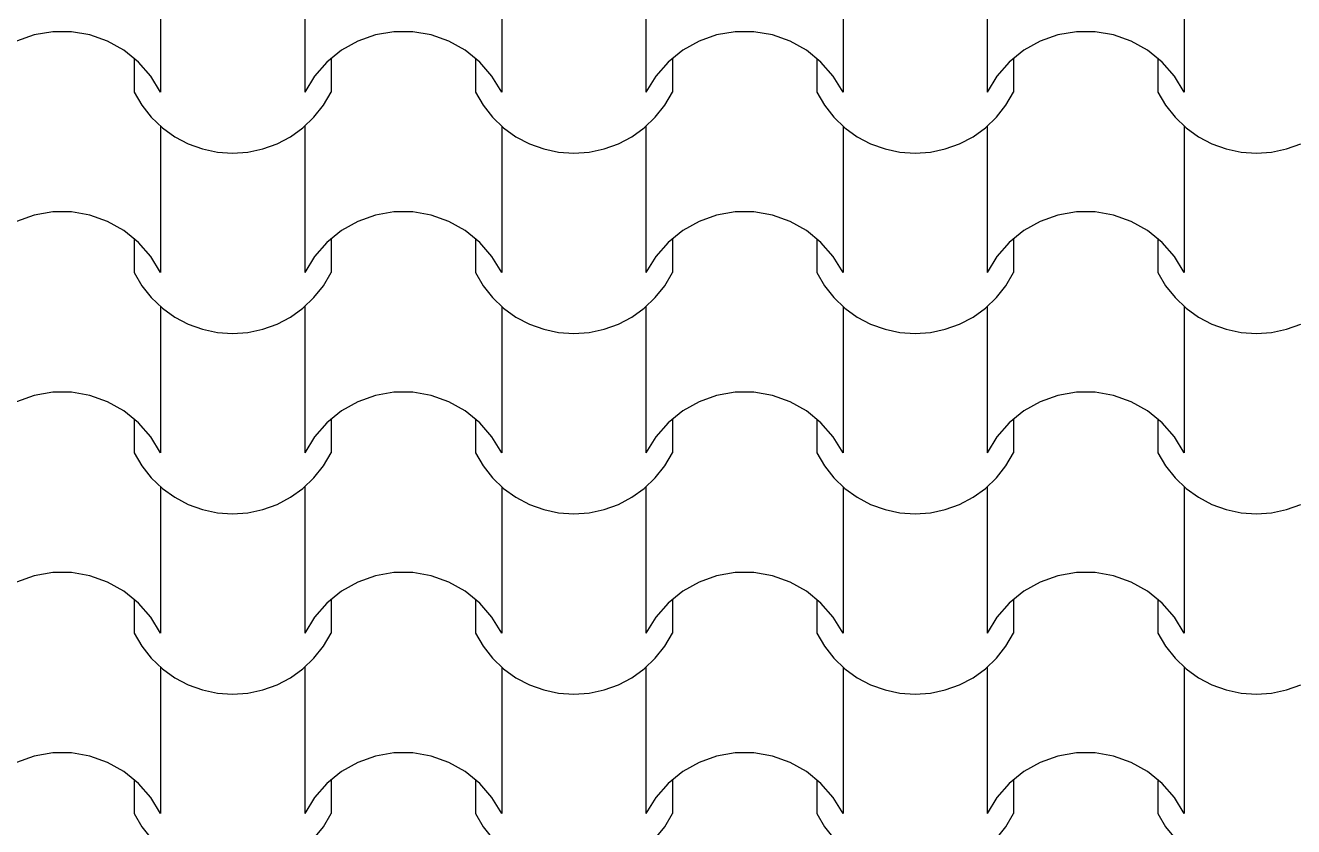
# Model space of a CAD drawing. Header units: millimetres. Extents: x 318905 to 439572, y -5133 to 105868.
# Drawn here: x 394259 to 395316, y 6393 to 7061 of the extents above; entities that cross this region are included whole.
import ezdxf

# ---------------------------------------------------------------- set-up
doc = ezdxf.new("R2010")
doc.units = ezdxf.units.MM
doc.header["$MEASUREMENT"] = 0
doc.layers.add('0_Stylo_No__98', color=154, linetype='Continuous', lineweight=0)
doc.layers.add('OMBRES_Stylo_No__82', color=7, linetype='Continuous', lineweight=13, true_color=0xaaaaaa)
doc.styles.add('STYLE_GENERE_3', font='')
doc.styles.get('STYLE_GENERE_3').set_extended_font_data('Arial')
doc.dimstyles.new('STYLE_GENERE__1', dxfattribs={"dimtxt": 200, "dimasz": 142.5, "dimexe": 0.18, "dimexo": 500, "dimgap": 0.09, "dimtad": 0, "dimtih": 1, "dimtoh": 1, "dimlfac": 0.001, "dimzin": 0, "dimdsep": 46, "dimtxsty": 'STYLE_GENERE_3', "dimblk": 'ARROWHEAD_6', "dimblk1": 'ARROWHEAD_6', "dimblk2": 'ARROWHEAD_6', "dimcen": 0.09, "dimclrd": 154, "dimclre": 154, "dimclrt": 154, "dimazin": 0, "dimtfac": 1, "dimtdec": 4, "dimtmove": 0, "dimatfit": 3, "dimfxl": 0, "dimtolj": 1, "dimtzin": 0, "dimarcsym": 0})

# ---------------------------------------------------------------- blocks, each defined once
blk = doc.blocks.new('*X111')
at = {"layer": 'OMBRES_Stylo_No__82', "linetype": 'Continuous'}
for p, q in [((394371.4, 7065.8), (394371.4, 7004.8)), ((394491.6, 7065.8), (394491.6, 7004.8)), ((394655.9, 7065.8), (394655.9, 7004.8)), ((394776.1, 7065.8), (394776.1, 7004.8)), ((394940.4, 7065.8), (394940.4, 7004.8)), ((395060.6, 7065.8), (395060.6, 7004.8)), ((395224.8, 7065.8), (395224.8, 7004.8)), ((394266.1, 7052.7), (394251.3, 7047.4)), ((394281.5, 7055.3), (394266.1, 7052.7)), ((394289.3, 7055.3), (394281.5, 7055.3)), ((394297.1, 7055.3), (394289.3, 7055.3)), ((394312.5, 7052.7), (394297.1, 7055.3)), ((394327.2, 7047.4), (394312.5, 7052.7)), ((394550.5, 7052.7), (394535.8, 7047.4)), ((394565.9, 7055.3), (394550.5, 7052.7)), ((394573.8, 7055.3), (394565.9, 7055.3)), ((394581.6, 7055.3), (394573.8, 7055.3)), ((394597, 7052.7), (394581.6, 7055.3)), ((394611.7, 7047.4), (394597, 7052.7)), ((394835, 7052.7), (394820.3, 7047.4)), ((394850.4, 7055.3), (394835, 7052.7)), ((394858.2, 7055.3), (394850.4, 7055.3)), ((394866.1, 7055.3), (394858.2, 7055.3)), ((394881.5, 7052.7), (394866.1, 7055.3)), ((394896.2, 7047.4), (394881.5, 7052.7)), ((395119.5, 7052.7), (395104.8, 7047.4)), ((395134.9, 7055.3), (395119.5, 7052.7)), ((395142.7, 7055.3), (395134.9, 7055.3)), ((395150.5, 7055.3), (395142.7, 7055.3)), ((395165.9, 7052.7), (395150.5, 7055.3)), ((395180.7, 7047.4), (395165.9, 7052.7)), ((394340.9, 7039.8), (394327.2, 7047.4)), ((394535.8, 7047.4), (394522.2, 7039.8)), ((394625.3, 7039.8), (394611.7, 7047.4)), ((394820.3, 7047.4), (394806.7, 7039.8)), ((394909.8, 7039.8), (394896.2, 7047.4)), ((395104.8, 7047.4), (395091.1, 7039.8)), ((395194.3, 7039.8), (395180.7, 7047.4)), ((394353, 7029.9), (394340.9, 7039.8)), ((394349.4, 7032.9), (394349.4, 7004.8)), ((394522.2, 7039.8), (394510.1, 7029.9)), ((394513.6, 7032.9), (394513.6, 7004.8)), ((394637.5, 7029.9), (394625.3, 7039.8)), ((394633.9, 7032.9), (394633.9, 7004.8)), ((394806.7, 7039.8), (394794.5, 7029.9)), ((394798.1, 7032.9), (394798.1, 7004.8)), ((394921.9, 7029.9), (394909.8, 7039.8)), ((394918.4, 7032.9), (394918.4, 7004.8)), ((395091.1, 7039.8), (395079, 7029.9)), ((395082.6, 7032.9), (395082.6, 7004.8)), ((395206.4, 7029.9), (395194.3, 7039.8)), ((395202.8, 7032.9), (395202.8, 7004.8)), ((394363.3, 7018.2), (394353, 7029.9)), ((394510.1, 7029.9), (394499.8, 7018.2)), ((394647.7, 7018.2), (394637.5, 7029.9)), ((394794.5, 7029.9), (394784.3, 7018.2)), ((394932.2, 7018.2), (394921.9, 7029.9)), ((395079, 7029.9), (395068.7, 7018.2)), ((395216.7, 7018.2), (395206.4, 7029.9)), ((394371.4, 7004.8), (394363.3, 7018.2)), ((394499.8, 7018.2), (394491.6, 7004.8)), ((394655.9, 7004.8), (394647.7, 7018.2)), ((394784.3, 7018.2), (394776.1, 7004.8)), ((394940.4, 7004.8), (394932.2, 7018.2)), ((395068.7, 7018.2), (395060.6, 7004.8)), ((395224.8, 7004.8), (395216.7, 7018.2)), ((394349.4, 7004.8), (394355.8, 6993.9)), ((394507.2, 6993.9), (394513.6, 7004.8)), ((394633.9, 7004.8), (394640.3, 6993.9)), ((394791.7, 6993.9), (394798.1, 7004.8)), ((394918.4, 7004.8), (394924.8, 6993.9)), ((395076.2, 6993.9), (395082.6, 7004.8)), ((395202.8, 7004.8), (395209.3, 6993.9)), ((394355.8, 6993.9), (394363.7, 6983.9)), ((394499.3, 6983.9), (394507.2, 6993.9)), ((394640.3, 6993.9), (394648.2, 6983.9)), ((394783.8, 6983.9), (394791.7, 6993.9)), ((394924.8, 6993.9), (394932.7, 6983.9)), ((395068.3, 6983.9), (395076.2, 6993.9)), ((395209.3, 6993.9), (395217.2, 6983.9)), ((394363.7, 6983.9), (394372.9, 6975.1)), ((394490.1, 6975.1), (394499.3, 6983.9)), ((394648.2, 6983.9), (394657.4, 6975.1)), ((394774.6, 6975.1), (394783.8, 6983.9)), ((394932.7, 6983.9), (394941.9, 6975.1)), ((395059.1, 6975.1), (395068.3, 6983.9)), ((395217.2, 6983.9), (395226.4, 6975.1)), ((394371.4, 6976.4), (394371.4, 6915.5)), ((394372.9, 6975.1), (394383.2, 6967.7)), ((394479.8, 6967.7), (394490.1, 6975.1)), ((394491.6, 6976.4), (394491.6, 6915.5)), ((394655.9, 6976.4), (394655.9, 6915.5)), ((394657.4, 6975.1), (394667.7, 6967.7)), ((394764.3, 6967.7), (394774.6, 6975.1)), ((394776.1, 6976.4), (394776.1, 6915.5)), ((394940.4, 6976.4), (394940.4, 6915.5)), ((394941.9, 6975.1), (394952.2, 6967.7)), ((395048.8, 6967.7), (395059.1, 6975.1)), ((395060.6, 6976.4), (395060.6, 6915.5)), ((395224.8, 6976.4), (395224.8, 6915.5)), ((395226.4, 6975.1), (395236.7, 6967.7)), ((394383.2, 6967.7), (394394.5, 6961.8)), ((394394.5, 6961.8), (394406.4, 6957.5)), ((394406.4, 6957.5), (394418.8, 6954.9)), ((394444.2, 6954.9), (394456.6, 6957.5)), ((394456.6, 6957.5), (394468.6, 6961.8)), ((394468.6, 6961.8), (394479.8, 6967.7)), ((394667.7, 6967.7), (394678.9, 6961.8)), ((394678.9, 6961.8), (394690.9, 6957.5)), ((394690.9, 6957.5), (394703.3, 6954.9)), ((394728.7, 6954.9), (394741.1, 6957.5)), ((394741.1, 6957.5), (394753.1, 6961.8)), ((394753.1, 6961.8), (394764.3, 6967.7)), ((394952.2, 6967.7), (394963.4, 6961.8)), ((394963.4, 6961.8), (394975.4, 6957.5)), ((394975.4, 6957.5), (394987.8, 6954.9)), ((395013.2, 6954.9), (395025.6, 6957.5)), ((395025.6, 6957.5), (395037.5, 6961.8)), ((395037.5, 6961.8), (395048.8, 6967.7)), ((395236.7, 6967.7), (395247.9, 6961.8)), ((395247.9, 6961.8), (395259.9, 6957.5)), ((395259.9, 6957.5), (395272.3, 6954.9)), ((395297.6, 6954.9), (395310.1, 6957.5)), ((395310.1, 6957.5), (395322, 6961.8)), ((394418.8, 6954.9), (394431.5, 6954)), ((394431.5, 6954), (394444.2, 6954.9)), ((394703.3, 6954.9), (394716, 6954)), ((394716, 6954), (394728.7, 6954.9)), ((394987.8, 6954.9), (395000.5, 6954)), ((395000.5, 6954), (395013.2, 6954.9)), ((395272.3, 6954.9), (395285, 6954)), ((395285, 6954), (395297.6, 6954.9)), ((394371.4, 6915.5), (394371.4, 6854.5)), ((394491.6, 6915.5), (394491.6, 6854.5)), ((394655.9, 6915.5), (394655.9, 6854.5)), ((394776.1, 6915.5), (394776.1, 6854.5)), ((394940.4, 6915.5), (394940.4, 6854.5)), ((395060.6, 6915.5), (395060.6, 6854.5)), ((395224.8, 6915.5), (395224.8, 6854.5)), ((394281.5, 6905), (394266.1, 6902.3)), ((394289.3, 6905), (394281.5, 6905)), ((394297.1, 6905), (394289.3, 6905)), ((394312.5, 6902.3), (394297.1, 6905)), ((394565.9, 6905), (394550.5, 6902.3)), ((394573.8, 6905), (394565.9, 6905)), ((394581.6, 6905), (394573.8, 6905)), ((394597, 6902.3), (394581.6, 6905)), ((394850.4, 6905), (394835, 6902.3)), ((394858.2, 6905), (394850.4, 6905)), ((394866.1, 6905), (394858.2, 6905)), ((394881.5, 6902.3), (394866.1, 6905)), ((395134.9, 6905), (395119.5, 6902.3)), ((395142.7, 6905), (395134.9, 6905)), ((395150.5, 6905), (395142.7, 6905)), ((395165.9, 6902.3), (395150.5, 6905)), ((394266.1, 6902.3), (394251.3, 6897.1)), ((394327.2, 6897.1), (394312.5, 6902.3)), ((394340.9, 6889.5), (394327.2, 6897.1)), ((394535.8, 6897.1), (394522.2, 6889.5)), ((394550.5, 6902.3), (394535.8, 6897.1)), ((394611.7, 6897.1), (394597, 6902.3)), ((394625.3, 6889.5), (394611.7, 6897.1)), ((394820.3, 6897.1), (394806.7, 6889.5)), ((394835, 6902.3), (394820.3, 6897.1)), ((394896.2, 6897.1), (394881.5, 6902.3)), ((394909.8, 6889.5), (394896.2, 6897.1)), ((395104.8, 6897.1), (395091.1, 6889.5)), ((395119.5, 6902.3), (395104.8, 6897.1)), ((395180.7, 6897.1), (395165.9, 6902.3)), ((395194.3, 6889.5), (395180.7, 6897.1)), ((394353, 6879.6), (394340.9, 6889.5)), ((394522.2, 6889.5), (394510.1, 6879.6)), ((394637.5, 6879.6), (394625.3, 6889.5)), ((394806.7, 6889.5), (394794.5, 6879.6)), ((394921.9, 6879.6), (394909.8, 6889.5)), ((395091.1, 6889.5), (395079, 6879.6)), ((395206.4, 6879.6), (395194.3, 6889.5)), ((394349.4, 6882.5), (394349.4, 6854.5)), ((394363.3, 6867.8), (394353, 6879.6)), ((394510.1, 6879.6), (394499.8, 6867.8)), ((394513.6, 6882.5), (394513.6, 6854.5)), ((394633.9, 6882.5), (394633.9, 6854.5)), ((394647.7, 6867.8), (394637.5, 6879.6)), ((394794.5, 6879.6), (394784.3, 6867.8)), ((394798.1, 6882.5), (394798.1, 6854.5)), ((394918.4, 6882.5), (394918.4, 6854.5)), ((394932.2, 6867.8), (394921.9, 6879.6)), ((395079, 6879.6), (395068.7, 6867.8)), ((395082.6, 6882.5), (395082.6, 6854.5)), ((395202.8, 6882.5), (395202.8, 6854.5)), ((395216.7, 6867.8), (395206.4, 6879.6)), ((394371.4, 6854.5), (394363.3, 6867.8)), ((394499.8, 6867.8), (394491.6, 6854.5)), ((394655.9, 6854.5), (394647.7, 6867.8)), ((394784.3, 6867.8), (394776.1, 6854.5)), ((394940.4, 6854.5), (394932.2, 6867.8)), ((395068.7, 6867.8), (395060.6, 6854.5)), ((395224.8, 6854.5), (395216.7, 6867.8)), ((394349.4, 6854.5), (394355.8, 6843.5)), ((394507.2, 6843.5), (394513.6, 6854.5)), ((394633.9, 6854.5), (394640.3, 6843.5)), ((394791.7, 6843.5), (394798.1, 6854.5)), ((394918.4, 6854.5), (394924.8, 6843.5)), ((395076.2, 6843.5), (395082.6, 6854.5)), ((395202.8, 6854.5), (395209.3, 6843.5)), ((394355.8, 6843.5), (394363.7, 6833.6)), ((394499.3, 6833.6), (394507.2, 6843.5)), ((394640.3, 6843.5), (394648.2, 6833.6)), ((394783.8, 6833.6), (394791.7, 6843.5)), ((394924.8, 6843.5), (394932.7, 6833.6)), ((395068.3, 6833.6), (395076.2, 6843.5)), ((395209.3, 6843.5), (395217.2, 6833.6)), ((394363.7, 6833.6), (394372.9, 6824.8)), ((394490.1, 6824.8), (394499.3, 6833.6)), ((394648.2, 6833.6), (394657.4, 6824.8)), ((394774.6, 6824.8), (394783.8, 6833.6)), ((394932.7, 6833.6), (394941.9, 6824.8)), ((395059.1, 6824.8), (395068.3, 6833.6)), ((395217.2, 6833.6), (395226.4, 6824.8)), ((394371.4, 6826.1), (394371.4, 6765.1)), ((394372.9, 6824.8), (394383.2, 6817.4)), ((394479.8, 6817.4), (394490.1, 6824.8)), ((394491.6, 6826.1), (394491.6, 6765.1)), ((394655.9, 6826.1), (394655.9, 6765.1)), ((394657.4, 6824.8), (394667.7, 6817.4)), ((394764.3, 6817.4), (394774.6, 6824.8)), ((394776.1, 6826.1), (394776.1, 6765.1)), ((394940.4, 6826.1), (394940.4, 6765.1)), ((394941.9, 6824.8), (394952.2, 6817.4)), ((395048.8, 6817.4), (395059.1, 6824.8)), ((395060.6, 6826.1), (395060.6, 6765.1)), ((395224.8, 6826.1), (395224.8, 6765.1)), ((395226.4, 6824.8), (395236.7, 6817.4)), ((394383.2, 6817.4), (394394.5, 6811.5)), ((394394.5, 6811.5), (394406.4, 6807.2)), ((394456.6, 6807.2), (394468.6, 6811.5)), ((394468.6, 6811.5), (394479.8, 6817.4)), ((394667.7, 6817.4), (394678.9, 6811.5)), ((394678.9, 6811.5), (394690.9, 6807.2)), ((394741.1, 6807.2), (394753.1, 6811.5)), ((394753.1, 6811.5), (394764.3, 6817.4)), ((394952.2, 6817.4), (394963.4, 6811.5)), ((394963.4, 6811.5), (394975.4, 6807.2)), ((395025.6, 6807.2), (395037.5, 6811.5)), ((395037.5, 6811.5), (395048.8, 6817.4)), ((395236.7, 6817.4), (395247.9, 6811.5)), ((395247.9, 6811.5), (395259.9, 6807.2)), ((395310.1, 6807.2), (395322, 6811.5)), ((394406.4, 6807.2), (394418.8, 6804.5)), ((394418.8, 6804.5), (394431.5, 6803.7)), ((394431.5, 6803.7), (394444.2, 6804.5)), ((394444.2, 6804.5), (394456.6, 6807.2)), ((394690.9, 6807.2), (394703.3, 6804.5)), ((394703.3, 6804.5), (394716, 6803.7)), ((394716, 6803.7), (394728.7, 6804.5)), ((394728.7, 6804.5), (394741.1, 6807.2)), ((394975.4, 6807.2), (394987.8, 6804.5)), ((394987.8, 6804.5), (395000.5, 6803.7)), ((395000.5, 6803.7), (395013.2, 6804.5)), ((395013.2, 6804.5), (395025.6, 6807.2)), ((395259.9, 6807.2), (395272.3, 6804.5)), ((395272.3, 6804.5), (395285, 6803.7)), ((395285, 6803.7), (395297.6, 6804.5)), ((395297.6, 6804.5), (395310.1, 6807.2)), ((394371.4, 6765.1), (394371.4, 6704.2)), ((394491.6, 6765.1), (394491.6, 6704.2)), ((394655.9, 6765.1), (394655.9, 6704.2)), ((394776.1, 6765.1), (394776.1, 6704.2)), ((394940.4, 6765.1), (394940.4, 6704.2)), ((395060.6, 6765.1), (395060.6, 6704.2)), ((395224.8, 6765.1), (395224.8, 6704.2)), ((394266.1, 6752), (394251.3, 6746.8)), ((394281.5, 6754.7), (394266.1, 6752)), ((394289.3, 6754.7), (394281.5, 6754.7)), ((394297.1, 6754.7), (394289.3, 6754.7)), ((394312.5, 6752), (394297.1, 6754.7)), ((394327.2, 6746.8), (394312.5, 6752)), ((394340.9, 6739.1), (394327.2, 6746.8)), ((394535.8, 6746.8), (394522.2, 6739.1)), ((394550.5, 6752), (394535.8, 6746.8)), ((394565.9, 6754.7), (394550.5, 6752)), ((394573.8, 6754.7), (394565.9, 6754.7)), ((394581.6, 6754.7), (394573.8, 6754.7)), ((394597, 6752), (394581.6, 6754.7)), ((394611.7, 6746.8), (394597, 6752)), ((394625.3, 6739.1), (394611.7, 6746.8)), ((394820.3, 6746.8), (394806.7, 6739.1)), ((394835, 6752), (394820.3, 6746.8)), ((394850.4, 6754.7), (394835, 6752)), ((394858.2, 6754.7), (394850.4, 6754.7)), ((394866.1, 6754.7), (394858.2, 6754.7)), ((394881.5, 6752), (394866.1, 6754.7)), ((394896.2, 6746.8), (394881.5, 6752)), ((394909.8, 6739.1), (394896.2, 6746.8)), ((395104.8, 6746.8), (395091.1, 6739.1)), ((395119.5, 6752), (395104.8, 6746.8)), ((395134.9, 6754.7), (395119.5, 6752)), ((395142.7, 6754.7), (395134.9, 6754.7)), ((395150.5, 6754.7), (395142.7, 6754.7)), ((395165.9, 6752), (395150.5, 6754.7)), ((395180.7, 6746.8), (395165.9, 6752)), ((395194.3, 6739.1), (395180.7, 6746.8)), ((394353, 6729.3), (394340.9, 6739.1)), ((394522.2, 6739.1), (394510.1, 6729.3)), ((394637.5, 6729.3), (394625.3, 6739.1)), ((394806.7, 6739.1), (394794.5, 6729.3)), ((394921.9, 6729.3), (394909.8, 6739.1)), ((395091.1, 6739.1), (395079, 6729.3)), ((395206.4, 6729.3), (395194.3, 6739.1)), ((394349.4, 6732.2), (394349.4, 6704.2)), ((394363.3, 6717.5), (394353, 6729.3)), ((394510.1, 6729.3), (394499.8, 6717.5)), ((394513.6, 6732.2), (394513.6, 6704.2)), ((394633.9, 6732.2), (394633.9, 6704.2)), ((394647.7, 6717.5), (394637.5, 6729.3)), ((394794.5, 6729.3), (394784.3, 6717.5)), ((394798.1, 6732.2), (394798.1, 6704.2)), ((394918.4, 6732.2), (394918.4, 6704.2)), ((394932.2, 6717.5), (394921.9, 6729.3)), ((395079, 6729.3), (395068.7, 6717.5)), ((395082.6, 6732.2), (395082.6, 6704.2)), ((395202.8, 6732.2), (395202.8, 6704.2)), ((395216.7, 6717.5), (395206.4, 6729.3)), ((394371.4, 6704.2), (394363.3, 6717.5)), ((394499.8, 6717.5), (394491.6, 6704.2)), ((394655.9, 6704.2), (394647.7, 6717.5)), ((394784.3, 6717.5), (394776.1, 6704.2)), ((394940.4, 6704.2), (394932.2, 6717.5)), ((395068.7, 6717.5), (395060.6, 6704.2)), ((395224.8, 6704.2), (395216.7, 6717.5)), ((394349.4, 6704.2), (394355.8, 6693.2)), ((394507.2, 6693.2), (394513.6, 6704.2)), ((394633.9, 6704.2), (394640.3, 6693.2)), ((394791.7, 6693.2), (394798.1, 6704.2)), ((394918.4, 6704.2), (394924.8, 6693.2)), ((395076.2, 6693.2), (395082.6, 6704.2)), ((395202.8, 6704.2), (395209.3, 6693.2)), ((394355.8, 6693.2), (394363.7, 6683.2)), ((394499.3, 6683.2), (394507.2, 6693.2)), ((394640.3, 6693.2), (394648.2, 6683.2)), ((394783.8, 6683.2), (394791.7, 6693.2)), ((394924.8, 6693.2), (394932.7, 6683.2)), ((395068.3, 6683.2), (395076.2, 6693.2)), ((395209.3, 6693.2), (395217.2, 6683.2)), ((394363.7, 6683.2), (394372.9, 6674.5)), ((394490.1, 6674.5), (394499.3, 6683.2)), ((394648.2, 6683.2), (394657.4, 6674.5)), ((394774.6, 6674.5), (394783.8, 6683.2)), ((394932.7, 6683.2), (394941.9, 6674.5)), ((395059.1, 6674.5), (395068.3, 6683.2)), ((395217.2, 6683.2), (395226.4, 6674.5)), ((394371.4, 6675.8), (394371.4, 6614.8)), ((394372.9, 6674.5), (394383.2, 6667.1)), ((394479.8, 6667.1), (394490.1, 6674.5)), ((394491.6, 6675.8), (394491.6, 6614.8)), ((394655.9, 6675.8), (394655.9, 6614.8)), ((394657.4, 6674.5), (394667.7, 6667.1)), ((394764.3, 6667.1), (394774.6, 6674.5)), ((394776.1, 6675.8), (394776.1, 6614.8)), ((394940.4, 6675.8), (394940.4, 6614.8)), ((394941.9, 6674.5), (394952.2, 6667.1)), ((395048.8, 6667.1), (395059.1, 6674.5)), ((395060.6, 6675.8), (395060.6, 6614.8)), ((395224.8, 6675.8), (395224.8, 6614.8)), ((395226.4, 6674.5), (395236.7, 6667.1)), ((394383.2, 6667.1), (394394.5, 6661.1)), ((394468.6, 6661.1), (394479.8, 6667.1)), ((394667.7, 6667.1), (394678.9, 6661.1)), ((394753.1, 6661.1), (394764.3, 6667.1)), ((394952.2, 6667.1), (394963.4, 6661.1)), ((395037.5, 6661.1), (395048.8, 6667.1)), ((395236.7, 6667.1), (395247.9, 6661.1)), ((394394.5, 6661.1), (394406.4, 6656.8)), ((394406.4, 6656.8), (394418.8, 6654.2)), ((394418.8, 6654.2), (394431.5, 6653.3)), ((394431.5, 6653.3), (394444.2, 6654.2)), ((394444.2, 6654.2), (394456.6, 6656.8)), ((394456.6, 6656.8), (394468.6, 6661.1)), ((394678.9, 6661.1), (394690.9, 6656.8)), ((394690.9, 6656.8), (394703.3, 6654.2)), ((394703.3, 6654.2), (394716, 6653.3)), ((394716, 6653.3), (394728.7, 6654.2)), ((394728.7, 6654.2), (394741.1, 6656.8)), ((394741.1, 6656.8), (394753.1, 6661.1)), ((394963.4, 6661.1), (394975.4, 6656.8)), ((394975.4, 6656.8), (394987.8, 6654.2)), ((394987.8, 6654.2), (395000.5, 6653.3)), ((395000.5, 6653.3), (395013.2, 6654.2)), ((395013.2, 6654.2), (395025.6, 6656.8)), ((395025.6, 6656.8), (395037.5, 6661.1)), ((395247.9, 6661.1), (395259.9, 6656.8)), ((395259.9, 6656.8), (395272.3, 6654.2)), ((395272.3, 6654.2), (395285, 6653.3)), ((395285, 6653.3), (395297.6, 6654.2)), ((395297.6, 6654.2), (395310.1, 6656.8)), ((395310.1, 6656.8), (395322, 6661.1)), ((394371.4, 6614.8), (394371.4, 6553.8)), ((394491.6, 6614.8), (394491.6, 6553.8)), ((394655.9, 6614.8), (394655.9, 6553.8)), ((394776.1, 6614.8), (394776.1, 6553.8)), ((394940.4, 6614.8), (394940.4, 6553.8)), ((395060.6, 6614.8), (395060.6, 6553.8)), ((395224.8, 6614.8), (395224.8, 6553.8)), ((394266.1, 6601.7), (394251.3, 6596.4)), ((394281.5, 6604.3), (394266.1, 6601.7)), ((394289.3, 6604.3), (394281.5, 6604.3)), ((394297.1, 6604.3), (394289.3, 6604.3)), ((394312.5, 6601.7), (394297.1, 6604.3)), ((394327.2, 6596.4), (394312.5, 6601.7)), ((394550.5, 6601.7), (394535.8, 6596.4)), ((394565.9, 6604.3), (394550.5, 6601.7)), ((394573.8, 6604.3), (394565.9, 6604.3)), ((394581.6, 6604.3), (394573.8, 6604.3)), ((394597, 6601.7), (394581.6, 6604.3)), ((394611.7, 6596.4), (394597, 6601.7)), ((394835, 6601.7), (394820.3, 6596.4)), ((394850.4, 6604.3), (394835, 6601.7)), ((394858.2, 6604.3), (394850.4, 6604.3)), ((394866.1, 6604.3), (394858.2, 6604.3)), ((394881.5, 6601.7), (394866.1, 6604.3)), ((394896.2, 6596.4), (394881.5, 6601.7)), ((395119.5, 6601.7), (395104.8, 6596.4)), ((395134.9, 6604.3), (395119.5, 6601.7)), ((395142.7, 6604.3), (395134.9, 6604.3)), ((395150.5, 6604.3), (395142.7, 6604.3)), ((395165.9, 6601.7), (395150.5, 6604.3)), ((395180.7, 6596.4), (395165.9, 6601.7)), ((394340.9, 6588.8), (394327.2, 6596.4)), ((394353, 6578.9), (394340.9, 6588.8)), ((394522.2, 6588.8), (394510.1, 6578.9)), ((394535.8, 6596.4), (394522.2, 6588.8)), ((394625.3, 6588.8), (394611.7, 6596.4)), ((394637.5, 6578.9), (394625.3, 6588.8)), ((394806.7, 6588.8), (394794.5, 6578.9)), ((394820.3, 6596.4), (394806.7, 6588.8)), ((394909.8, 6588.8), (394896.2, 6596.4)), ((394921.9, 6578.9), (394909.8, 6588.8)), ((395091.1, 6588.8), (395079, 6578.9)), ((395104.8, 6596.4), (395091.1, 6588.8)), ((395194.3, 6588.8), (395180.7, 6596.4)), ((395206.4, 6578.9), (395194.3, 6588.8)), ((394349.4, 6581.8), (394349.4, 6553.8)), ((394363.3, 6567.2), (394353, 6578.9)), ((394510.1, 6578.9), (394499.8, 6567.2)), ((394513.6, 6581.8), (394513.6, 6553.8)), ((394633.9, 6581.8), (394633.9, 6553.8)), ((394647.7, 6567.2), (394637.5, 6578.9)), ((394794.5, 6578.9), (394784.3, 6567.2)), ((394798.1, 6581.8), (394798.1, 6553.8)), ((394918.4, 6581.8), (394918.4, 6553.8)), ((394932.2, 6567.2), (394921.9, 6578.9)), ((395079, 6578.9), (395068.7, 6567.2)), ((395082.6, 6581.8), (395082.6, 6553.8)), ((395202.8, 6581.8), (395202.8, 6553.8)), ((395216.7, 6567.2), (395206.4, 6578.9)), ((394371.4, 6553.8), (394363.3, 6567.2)), ((394499.8, 6567.2), (394491.6, 6553.8)), ((394655.9, 6553.8), (394647.7, 6567.2)), ((394784.3, 6567.2), (394776.1, 6553.8)), ((394940.4, 6553.8), (394932.2, 6567.2)), ((395068.7, 6567.2), (395060.6, 6553.8)), ((395224.8, 6553.8), (395216.7, 6567.2)), ((394349.4, 6553.8), (394355.8, 6542.9)), ((394507.2, 6542.9), (394513.6, 6553.8)), ((394633.9, 6553.8), (394640.3, 6542.9)), ((394791.7, 6542.9), (394798.1, 6553.8)), ((394918.4, 6553.8), (394924.8, 6542.9)), ((395076.2, 6542.9), (395082.6, 6553.8)), ((395202.8, 6553.8), (395209.3, 6542.9)), ((394355.8, 6542.9), (394363.7, 6532.9)), ((394499.3, 6532.9), (394507.2, 6542.9)), ((394640.3, 6542.9), (394648.2, 6532.9)), ((394783.8, 6532.9), (394791.7, 6542.9)), ((394924.8, 6542.9), (394932.7, 6532.9)), ((395068.3, 6532.9), (395076.2, 6542.9)), ((395209.3, 6542.9), (395217.2, 6532.9)), ((394363.7, 6532.9), (394372.9, 6524.1)), ((394371.4, 6525.4), (394371.4, 6464.5)), ((394372.9, 6524.1), (394383.2, 6516.7)), ((394479.8, 6516.7), (394490.1, 6524.1)), ((394490.1, 6524.1), (394499.3, 6532.9)), ((394491.6, 6525.4), (394491.6, 6464.5)), ((394648.2, 6532.9), (394657.4, 6524.1)), ((394655.9, 6525.4), (394655.9, 6464.5)), ((394657.4, 6524.1), (394667.7, 6516.7)), ((394764.3, 6516.7), (394774.6, 6524.1)), ((394774.6, 6524.1), (394783.8, 6532.9)), ((394776.1, 6525.4), (394776.1, 6464.5)), ((394932.7, 6532.9), (394941.9, 6524.1)), ((394940.4, 6525.4), (394940.4, 6464.5)), ((394941.9, 6524.1), (394952.2, 6516.7)), ((395048.8, 6516.7), (395059.1, 6524.1)), ((395059.1, 6524.1), (395068.3, 6532.9)), ((395060.6, 6525.4), (395060.6, 6464.5)), ((395217.2, 6532.9), (395226.4, 6524.1)), ((395224.8, 6525.4), (395224.8, 6464.5)), ((395226.4, 6524.1), (395236.7, 6516.7)), ((394383.2, 6516.7), (394394.5, 6510.8)), ((394468.6, 6510.8), (394479.8, 6516.7)), ((394667.7, 6516.7), (394678.9, 6510.8)), ((394753.1, 6510.8), (394764.3, 6516.7)), ((394952.2, 6516.7), (394963.4, 6510.8)), ((395037.5, 6510.8), (395048.8, 6516.7)), ((395236.7, 6516.7), (395247.9, 6510.8)), ((394394.5, 6510.8), (394406.4, 6506.5)), ((394406.4, 6506.5), (394418.8, 6503.9)), ((394418.8, 6503.9), (394431.5, 6503)), ((394431.5, 6503), (394444.2, 6503.9)), ((394444.2, 6503.9), (394456.6, 6506.5)), ((394456.6, 6506.5), (394468.6, 6510.8)), ((394678.9, 6510.8), (394690.9, 6506.5)), ((394690.9, 6506.5), (394703.3, 6503.9)), ((394703.3, 6503.9), (394716, 6503)), ((394716, 6503), (394728.7, 6503.9)), ((394728.7, 6503.9), (394741.1, 6506.5)), ((394741.1, 6506.5), (394753.1, 6510.8)), ((394963.4, 6510.8), (394975.4, 6506.5)), ((394975.4, 6506.5), (394987.8, 6503.9)), ((394987.8, 6503.9), (395000.5, 6503)), ((395000.5, 6503), (395013.2, 6503.9)), ((395013.2, 6503.9), (395025.6, 6506.5)), ((395025.6, 6506.5), (395037.5, 6510.8)), ((395247.9, 6510.8), (395259.9, 6506.5)), ((395259.9, 6506.5), (395272.3, 6503.9)), ((395272.3, 6503.9), (395285, 6503)), ((395285, 6503), (395297.6, 6503.9)), ((395297.6, 6503.9), (395310.1, 6506.5)), ((395310.1, 6506.5), (395322, 6510.8)), ((394371.4, 6464.5), (394371.4, 6403.5)), ((394491.6, 6464.5), (394491.6, 6403.5)), ((394655.9, 6464.5), (394655.9, 6403.5)), ((394776.1, 6464.5), (394776.1, 6403.5)), ((394940.4, 6464.5), (394940.4, 6403.5)), ((395060.6, 6464.5), (395060.6, 6403.5)), ((395224.8, 6464.5), (395224.8, 6403.5)), ((394266.1, 6451.3), (394251.3, 6446.1)), ((394281.5, 6454), (394266.1, 6451.3)), ((394289.3, 6454), (394281.5, 6454)), ((394297.1, 6454), (394289.3, 6454)), ((394312.5, 6451.3), (394297.1, 6454)), ((394327.2, 6446.1), (394312.5, 6451.3)), ((394550.5, 6451.3), (394535.8, 6446.1)), ((394565.9, 6454), (394550.5, 6451.3)), ((394573.8, 6454), (394565.9, 6454)), ((394581.6, 6454), (394573.8, 6454)), ((394597, 6451.3), (394581.6, 6454)), ((394611.7, 6446.1), (394597, 6451.3)), ((394835, 6451.3), (394820.3, 6446.1)), ((394850.4, 6454), (394835, 6451.3)), ((394858.2, 6454), (394850.4, 6454)), ((394866.1, 6454), (394858.2, 6454)), ((394881.5, 6451.3), (394866.1, 6454)), ((394896.2, 6446.1), (394881.5, 6451.3)), ((395119.5, 6451.3), (395104.8, 6446.1)), ((395134.9, 6454), (395119.5, 6451.3)), ((395142.7, 6454), (395134.9, 6454)), ((395150.5, 6454), (395142.7, 6454)), ((395165.9, 6451.3), (395150.5, 6454)), ((395180.7, 6446.1), (395165.9, 6451.3)), ((394340.9, 6438.5), (394327.2, 6446.1)), ((394535.8, 6446.1), (394522.2, 6438.5)), ((394625.3, 6438.5), (394611.7, 6446.1)), ((394820.3, 6446.1), (394806.7, 6438.5)), ((394909.8, 6438.5), (394896.2, 6446.1)), ((395104.8, 6446.1), (395091.1, 6438.5)), ((395194.3, 6438.5), (395180.7, 6446.1)), ((394353, 6428.6), (394340.9, 6438.5)), ((394349.4, 6431.5), (394349.4, 6403.5)), ((394522.2, 6438.5), (394510.1, 6428.6)), ((394513.6, 6431.5), (394513.6, 6403.5)), ((394637.5, 6428.6), (394625.3, 6438.5)), ((394633.9, 6431.5), (394633.9, 6403.5)), ((394806.7, 6438.5), (394794.5, 6428.6)), ((394798.1, 6431.5), (394798.1, 6403.5)), ((394921.9, 6428.6), (394909.8, 6438.5)), ((394918.4, 6431.5), (394918.4, 6403.5)), ((395091.1, 6438.5), (395079, 6428.6)), ((395082.6, 6431.5), (395082.6, 6403.5)), ((395206.4, 6428.6), (395194.3, 6438.5)), ((395202.8, 6431.5), (395202.8, 6403.5)), ((394363.3, 6416.8), (394353, 6428.6)), ((394510.1, 6428.6), (394499.8, 6416.8)), ((394647.7, 6416.8), (394637.5, 6428.6)), ((394794.5, 6428.6), (394784.3, 6416.8)), ((394932.2, 6416.8), (394921.9, 6428.6)), ((395079, 6428.6), (395068.7, 6416.8)), ((395216.7, 6416.8), (395206.4, 6428.6)), ((394371.4, 6403.5), (394363.3, 6416.8)), ((394499.8, 6416.8), (394491.6, 6403.5)), ((394655.9, 6403.5), (394647.7, 6416.8)), ((394784.3, 6416.8), (394776.1, 6403.5)), ((394940.4, 6403.5), (394932.2, 6416.8)), ((395068.7, 6416.8), (395060.6, 6403.5)), ((395224.8, 6403.5), (395216.7, 6416.8)), ((394349.4, 6403.5), (394355.8, 6392.5)), ((394507.2, 6392.5), (394513.6, 6403.5)), ((394633.9, 6403.5), (394640.3, 6392.5)), ((394791.7, 6392.5), (394798.1, 6403.5)), ((394918.4, 6403.5), (394924.8, 6392.5)), ((395076.2, 6392.5), (395082.6, 6403.5)), ((395202.8, 6403.5), (395209.3, 6392.5)), ((394355.8, 6392.5), (394363.7, 6382.6)), ((394499.3, 6382.6), (394507.2, 6392.5)), ((394640.3, 6392.5), (394648.2, 6382.6)), ((394783.8, 6382.6), (394791.7, 6392.5)), ((394924.8, 6392.5), (394932.7, 6382.6)), ((395068.3, 6382.6), (395076.2, 6392.5)), ((395209.3, 6392.5), (395217.2, 6382.6))]:
    blk.add_line(p, q, dxfattribs=at)
blk = doc.blocks.new('Hachure_28', base_point=(0, 4000))
at = {"layer": 'OMBRES_Stylo_No__82', "linetype": 'Continuous'}
blk.add_blockref('*X111', (0, 0), dxfattribs=at)
blk = doc.blocks.new('*D131')
at = {"layer": '0_Stylo_No__98', "linetype": 'Continuous'}
for p, q in [((408082.7, 7634.5), (408082.7, 7747)), ((408157.7, 7559.5), (408007.7, 7709.5)), ((408223.3, 7634.5), (407582.7, 7634.5)), ((408082.7, 3678.3), (408082.7, 7634.5)), ((408082.7, -552.4), (408082.7, 3403.7)), ((408007.7, -477.4), (408157.7, -627.4)), ((408582.7, -552.4), (407942.1, -552.4)), ((408082.7, -664.9), (408082.7, -552.4))]:
    blk.add_line(p, q, dxfattribs=at)
at = {"layer": '0_Stylo_No__98', "insert": (407815.8, 3441), "char_height": 200, "attachment_point": 7, "style": 'STYLE_GENERE_3'}
blk.add_mtext('\\A1;{\\pql;\\fArial|b0|i0|c0|p34;8,19}', dxfattribs=at)
blk = doc.blocks.new('ARROWHEAD_6')
at = {"color": 0, "linetype": 'Continuous', "lineweight": 0}
for p, q in [((-0.5, -0.5), (0.5, 0.5)), ((0, 0), (-1, 0))]:
    blk.add_line(p, q, dxfattribs=at)

msp = doc.modelspace()

# ---------------------------------------------------------------- block references
at = {"layer": 'OMBRES_Stylo_No__82', "linetype": 'Continuous'}
msp.add_blockref('Hachure_28', (0, 4000), dxfattribs=at)

# ---------------------------------------------------------------- dimensions: what is measured, and where the dimension line sits
at = {"color": 154, "linetype": 'Continuous', "lineweight": 0}
dim = msp.add_linear_dim(base=(408082.725, 7634.463), p1=(408761.305, -552.434), p2=(391104.519, 7634.463), angle=90, dimstyle='STYLE_GENERE__1', dxfattribs=at)
dim.commit()
dim.dimension.update_dxf_attribs({"geometry": '*D131', "text_midpoint": (408110.923, 3541.014), "dimtype": 160})

doc.saveas('drawing.dxf')
